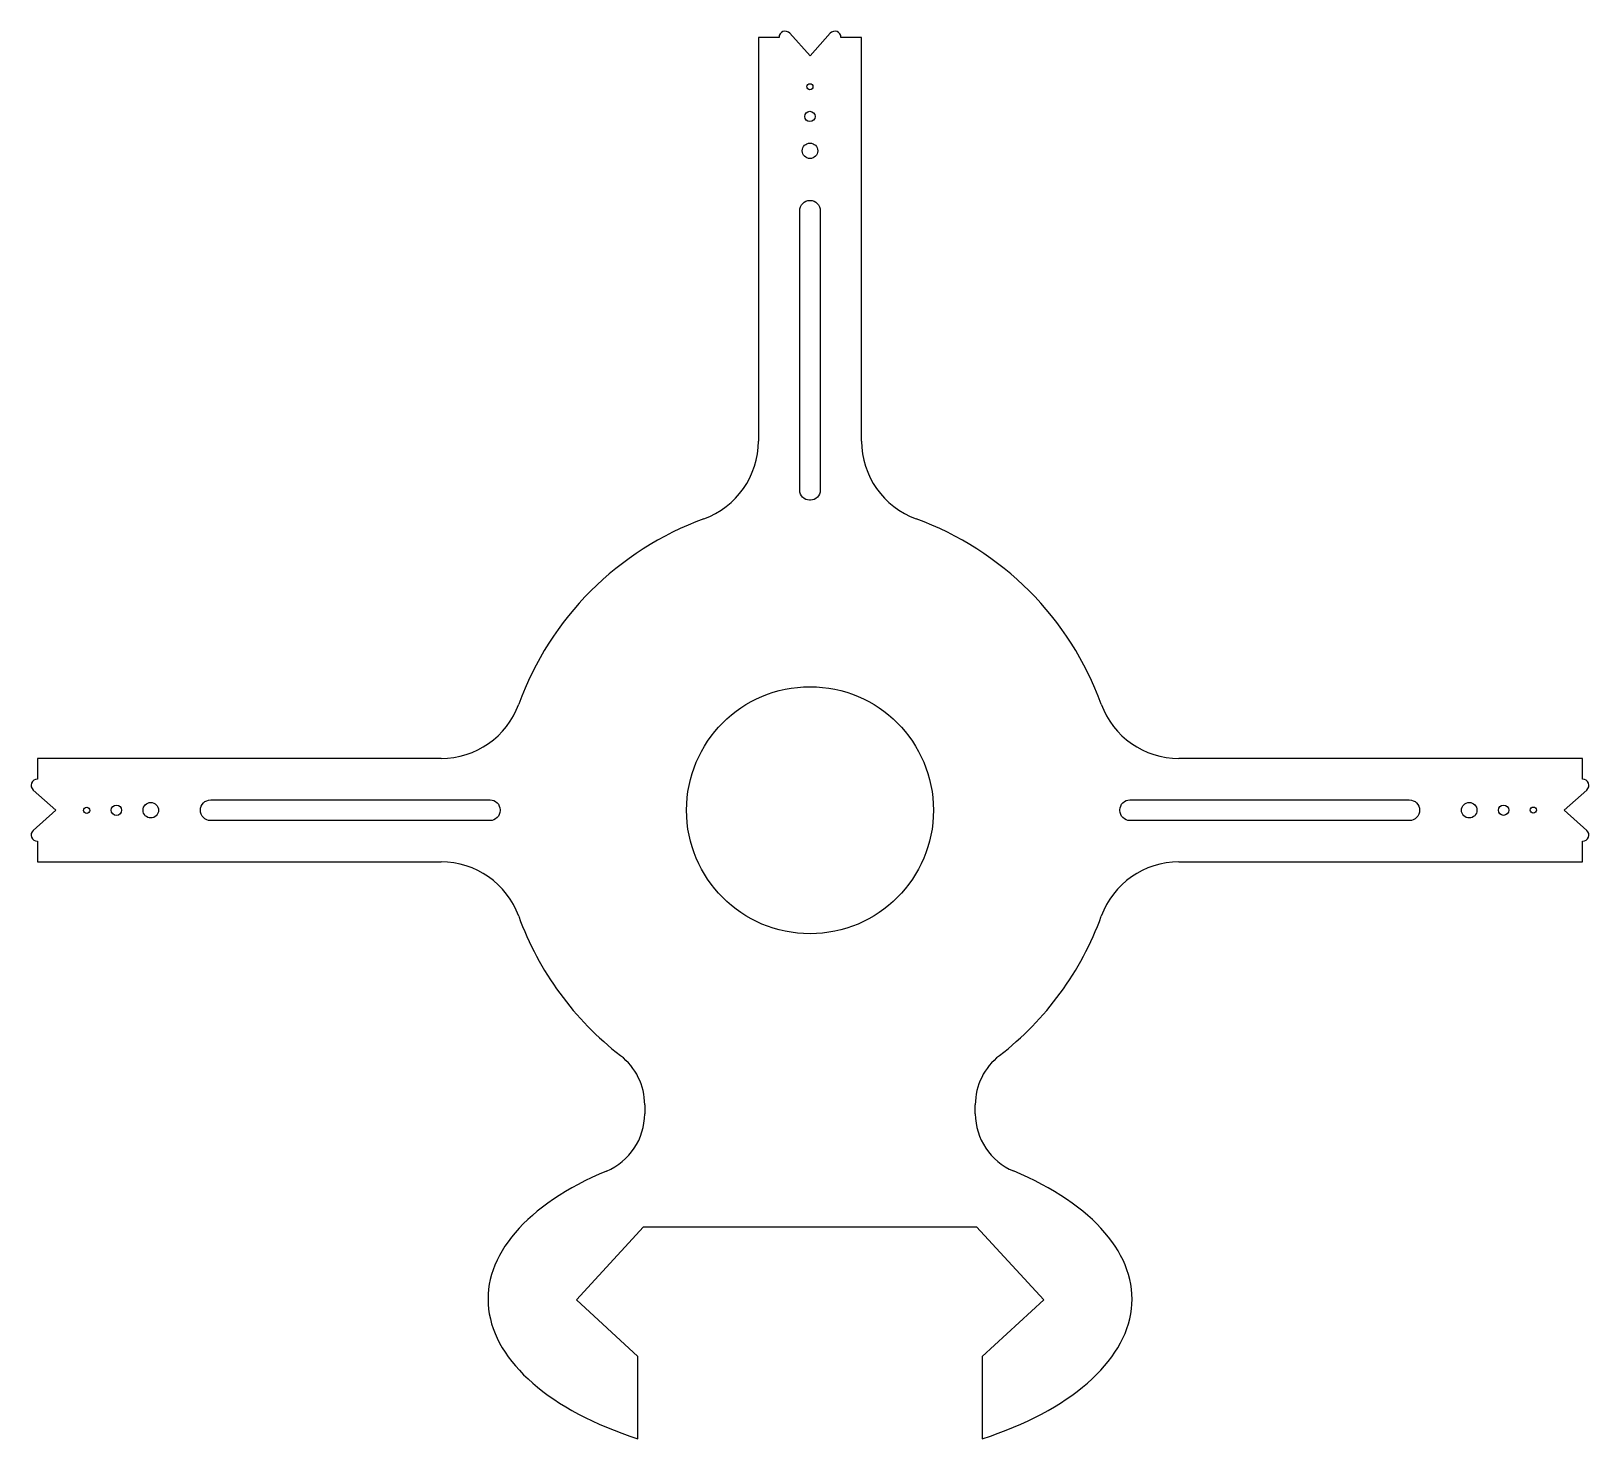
# Model space of a CAD drawing. Header units: millimetres. Extents: x -37.7 to 37.7, y -30.4 to 37.7.
import ezdxf

# ---------------------------------------------------------------- set-up
doc = ezdxf.new("R2010")
doc.units = ezdxf.units.MM
doc.layers.get('0').update_dxf_attribs({"linetype": 'CONTINUOUS'})

msp = doc.modelspace()

# ---------------------------------------------------------------- linework, layer by layer
for p, q in [((-1.5, 37.388), (-2.5, 37.388)), ((-2.5, 37.388), (-2.5, 17.854)), ((0, 36.5), (-0.977, 37.588)), ((0.977, 37.588), (0, 36.5)), ((2.5, 37.388), (1.5, 37.388)), ((2.5, 17.854), (2.5, 37.388)), ((-17.854, 2.5), (-37.388, 2.5)), ((-37.388, 2.5), (-37.388, 1.5)), ((37.388, 2.5), (17.854, 2.5)), ((37.388, 1.5), (37.388, 2.5)), ((-37.588, 0.977), (-36.5, 0)), ((36.5, 0), (37.588, 0.977)), ((-36.5, 0), (-37.588, -0.977)), ((37.588, -0.977), (36.5, 0)), ((-37.388, -1.5), (-37.388, -2.5)), ((37.388, -2.5), (37.388, -1.5)), ((-37.388, -2.5), (-17.854, -2.5)), ((17.854, -2.5), (37.388, -2.5)), ((-8, -14.248), (-8, -14.686)), ((8, -14.684), (8, -14.248)), ((-11.304, -23.681), (-8.052, -20.152)), ((-8.052, -20.152), (8.056, -20.152)), ((8.056, -20.152), (11.309, -23.681)), ((-8.333, -26.42), (-11.304, -23.681)), ((11.309, -23.681), (8.337, -26.42)), ((-8.333, -30.41), (-8.333, -26.42)), ((8.337, -26.42), (8.337, -30.41))]:
    msp.add_line(p, q)
for points in [[(-0.5, 15.48), (-0.5, 29, -1), (0.5, 29), (0.5, 15.48, -0.414592), (0.019, 15, 0.000646), (-0.019, 15, -0.414592)], [(-15.48, -0.5), (-29, -0.5, -1), (-29, 0.5), (-15.48, 0.5, -0.414592), (-15, 0.019, 0.000646), (-15, -0.019, -0.414592)], [(15.48, 0.5), (29, 0.5, -1), (29, -0.5), (15.48, -0.5, -0.414592), (15, -0.019, 0.000646), (15, 0.019, -0.414592)]]:
    msp.add_lwpolyline(points, format="xyb", close=True)
for centre, radius in [((-0.006, 34.998), 0.15), ((-0.001, 33.562), 0.25), ((0, 31.9), 0.375), ((0, 0), 5.975), ((-34.998, -0.006), 0.15), ((-33.562, -0.001), 0.25), ((-31.9, 0), 0.375), ((31.9, 0), 0.375), ((33.562, 0.001), 0.25), ((34.998, 0.006), 0.15)]:
    msp.add_circle(centre, radius)
for centre, radius, start, end in [((1.2, 37.388), 0.3, 0, 138.0962), ((-1.2, 37.388), 0.3, 41.9038, 180), ((-6.5, 17.854), 4, -69.99481, 0), ((6.5, 17.854), 4, 180, 249.99481), ((0, 0), 15, 110.00519, 159.99481), ((0, 0), 15, 20.00519, 69.99481), ((-17.854, 6.5), 4, 270, 339.99481), ((17.854, 6.5), 4, 200.00519, 270), ((-37.388, 1.2), 0.3, 90, 228.0962), ((37.388, 1.2), 0.3, -48.0962, 90), ((-37.388, -1.2), 0.3, 131.9038, 270), ((37.388, -1.2), 0.3, -90, 48.0962), ((-17.854, -6.5), 4, 20.00519, 90), ((17.854, -6.5), 4, 90, 159.99481), ((0, 0), 15, 200.00519, 232.33011), ((0, 0), 15, 307.66989, 339.99481), ((-11, -14.248), 3, 0, 52.33011), ((11, -14.248), 3, 127.66989, 180), ((-11, -14.686), 3, -67.29909, 0), ((11, -14.684), 3, 180, 247.31255)]:
    msp.add_arc(centre, radius, start, end)
for start_param, end_param in [(2.254652, 4.147986), (5.276792, 7.170449)]:
    msp.add_ellipse((0.002, -23.652), major_axis=(15.582, 0), ratio=0.513248, start_param=start_param, end_param=end_param)

doc.saveas('drawing.dxf')
